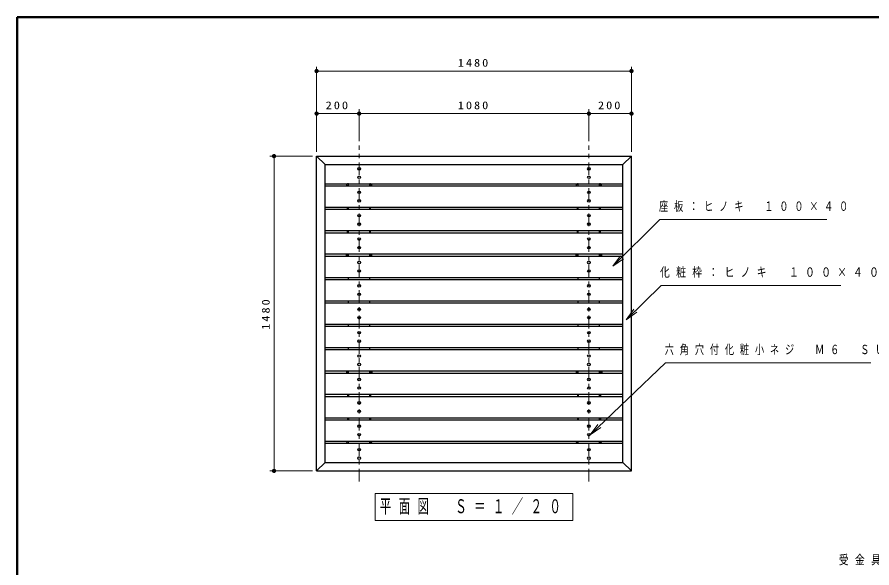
# Model space of a CAD drawing. Units: millimetres on the paper, scale 1:20. Extents: x -365 to 10, y -38 to 257.
# Drawn here: x -365 to -164.1, y 127.5 to 257 of the extents above; entities that cross this region are included whole.
import ezdxf

# ---------------------------------------------------------------- set-up
doc = ezdxf.new("R2010")
doc.units = ezdxf.units.MM
doc.linetypes.add('USER2', pattern=[6, 3, -1, 1, -1])
doc.layers.add('LY_1', color=7, linetype='Continuous', lineweight=25)
doc.layers.add('LY_2', color=7, linetype='Continuous', lineweight=13)
doc.styles.add('ＭＳ ゴシック', font='')
doc.styles.get('ＭＳ ゴシック').set_extended_font_data('MS Gothic')

# ---------------------------------------------------------------- blocks, each defined once
blk = doc.blocks.new('filled_dot')
at = {"color": 0, "linetype": 'Continuous', "lineweight": -2, "const_width": 1.25}
blk.add_lwpolyline([(-0.625, 0, 1), (0.625, 0, 1)], format="xyb", close=True, dxfattribs=at)

msp = doc.modelspace()

# ---------------------------------------------------------------- linework, layer by layer
at = {"layer": 'LY_1', "lineweight": 13}
for p, q in [((-294.616, 225.315), (-294.616, 245.315)), ((-220.616, 225.315), (-220.616, 245.315)), ((-294.616, 244.315), (-220.616, 244.315)), ((-284.616, 227.815), (-284.616, 235.315)), ((-230.616, 227.815), (-230.616, 235.315)), ((-294.616, 234.315), (-284.616, 234.315)), ((-284.616, 234.315), (-230.616, 234.315)), ((-230.616, 234.315), (-220.616, 234.315)), ((-295.616, 224.315), (-305.616, 224.315)), ((-304.616, 150.315), (-304.616, 224.315)), ((-225.009, 198.424), (-223.231, 200.891)), ((-225.009, 198.424), (-222.879, 200.536)), ((-222.527, 200.181), (-225.009, 198.424)), ((-221.874, 185.861), (-220.087, 188.322)), ((-221.874, 185.861), (-219.736, 187.966)), ((-219.385, 187.609), (-221.874, 185.861)), ((-230.316, 158.815), (-228.495, 161.25)), ((-230.316, 158.815), (-228.149, 160.889)), ((-227.803, 160.528), (-230.316, 158.815)), ((-295.616, 150.315), (-305.616, 150.315)), ((-234.366, 144.965), (-280.866, 144.965)), ((-280.866, 144.965), (-280.866, 138.665)), ((-234.366, 138.665), (-234.366, 144.965)), ((-280.866, 138.665), (-234.366, 138.665))]:
    msp.add_line(p, q, dxfattribs=at)
at = {"layer": 'LY_1', "linetype": 'USER2', "lineweight": 13}
for p, q in [((-284.616, 147.815), (-284.616, 226.815)), ((-230.616, 147.815), (-230.616, 226.815))]:
    msp.add_line(p, q, dxfattribs=at)
at = {"layer": 'LY_1'}
for p, q in [((-294.616, 224.315), (-292.616, 222.315)), ((-294.616, 150.315), (-294.616, 224.315)), ((-294.616, 224.315), (-220.616, 224.315)), ((-220.616, 224.315), (-222.616, 222.315)), ((-220.616, 150.315), (-220.616, 224.315)), ((-292.616, 152.315), (-292.616, 222.315)), ((-292.616, 222.315), (-222.616, 222.315)), ((-222.616, 152.315), (-222.616, 222.315)), ((-292.616, 217.815), (-222.616, 217.815)), ((-292.616, 217.315), (-222.616, 217.315)), ((-287.116, 217.315), (-287.116, 217.815)), ((-282.116, 217.315), (-282.116, 217.815)), ((-233.116, 217.315), (-233.116, 217.815)), ((-228.116, 217.315), (-228.116, 217.815)), ((-292.616, 212.315), (-222.616, 212.315)), ((-292.616, 211.815), (-222.616, 211.815)), ((-287.316, 211.815), (-287.316, 212.315)), ((-287.301, 211.815), (-287.301, 212.315)), ((-287.141, 211.815), (-287.141, 212.315)), ((-287.116, 211.815), (-287.116, 212.315)), ((-282.116, 211.815), (-282.116, 212.315)), ((-282.091, 211.815), (-282.091, 212.315)), ((-281.931, 211.815), (-281.931, 212.315)), ((-281.916, 211.815), (-281.916, 212.315)), ((-233.316, 211.815), (-233.316, 212.315)), ((-233.301, 211.815), (-233.301, 212.315)), ((-233.141, 211.815), (-233.141, 212.315)), ((-233.116, 211.815), (-233.116, 212.315)), ((-228.116, 211.815), (-228.116, 212.315)), ((-228.091, 211.815), (-228.091, 212.315)), ((-227.931, 211.815), (-227.931, 212.315)), ((-227.916, 211.815), (-227.916, 212.315)), ((-292.616, 206.815), (-222.616, 206.815)), ((-292.616, 206.315), (-222.616, 206.315)), ((-287.316, 206.315), (-287.316, 206.815)), ((-287.301, 206.315), (-287.301, 206.815)), ((-287.141, 206.315), (-287.141, 206.815)), ((-287.116, 206.315), (-287.116, 206.815)), ((-282.116, 206.315), (-282.116, 206.815)), ((-282.091, 206.315), (-282.091, 206.815)), ((-281.931, 206.315), (-281.931, 206.815)), ((-281.916, 206.315), (-281.916, 206.815)), ((-233.316, 206.315), (-233.316, 206.815)), ((-233.301, 206.315), (-233.301, 206.815)), ((-233.141, 206.315), (-233.141, 206.815)), ((-233.116, 206.315), (-233.116, 206.815)), ((-228.116, 206.315), (-228.116, 206.815)), ((-228.091, 206.315), (-228.091, 206.815)), ((-227.931, 206.315), (-227.931, 206.815)), ((-227.916, 206.315), (-227.916, 206.815)), ((-292.616, 201.315), (-222.616, 201.315)), ((-287.616, 200.815), (-287.616, 201.315)), ((-287.316, 200.815), (-287.316, 201.315)), ((-287.116, 200.815), (-287.116, 201.315)), ((-282.116, 200.815), (-282.116, 201.315)), ((-281.916, 200.815), (-281.916, 201.315)), ((-281.616, 200.815), (-281.616, 201.315)), ((-233.616, 200.815), (-233.616, 201.315)), ((-233.316, 200.815), (-233.316, 201.315)), ((-233.116, 200.815), (-233.116, 201.315)), ((-228.116, 200.815), (-228.116, 201.315)), ((-227.916, 200.815), (-227.916, 201.315)), ((-227.616, 200.815), (-227.616, 201.315)), ((-292.616, 200.815), (-222.616, 200.815)), ((-292.616, 195.815), (-222.616, 195.815)), ((-292.616, 195.315), (-222.616, 195.315)), ((-287.116, 195.315), (-287.116, 195.815)), ((-282.116, 195.315), (-282.116, 195.815)), ((-233.116, 195.315), (-233.116, 195.815)), ((-228.116, 195.315), (-228.116, 195.815)), ((-292.616, 190.315), (-222.616, 190.315)), ((-292.616, 189.815), (-222.616, 189.815)), ((-287.116, 189.815), (-287.116, 190.315)), ((-282.116, 189.815), (-282.116, 190.315)), ((-233.116, 189.815), (-233.116, 190.315)), ((-228.116, 189.815), (-228.116, 190.315)), ((-292.616, 184.815), (-222.616, 184.815)), ((-292.616, 184.315), (-222.616, 184.315)), ((-287.116, 184.315), (-287.116, 184.815)), ((-282.116, 184.315), (-282.116, 184.815)), ((-233.116, 184.315), (-233.116, 184.815)), ((-228.116, 184.315), (-228.116, 184.815)), ((-292.616, 179.315), (-222.616, 179.315)), ((-292.616, 178.815), (-222.616, 178.815)), ((-287.116, 178.815), (-287.116, 179.315)), ((-282.116, 178.815), (-282.116, 179.315)), ((-233.116, 178.815), (-233.116, 179.315)), ((-228.116, 178.815), (-228.116, 179.315)), ((-292.616, 173.815), (-222.616, 173.815)), ((-292.616, 173.315), (-222.616, 173.315)), ((-287.616, 173.815), (-287.616, 173.315)), ((-287.316, 173.815), (-287.316, 173.315)), ((-287.116, 173.315), (-287.116, 173.815)), ((-282.116, 173.315), (-282.116, 173.815)), ((-281.916, 173.815), (-281.916, 173.315)), ((-281.616, 173.815), (-281.616, 173.315)), ((-233.616, 173.815), (-233.616, 173.315)), ((-233.316, 173.815), (-233.316, 173.315)), ((-233.116, 173.315), (-233.116, 173.815)), ((-228.116, 173.315), (-228.116, 173.815)), ((-227.916, 173.815), (-227.916, 173.315)), ((-227.616, 173.815), (-227.616, 173.315)), ((-292.616, 168.315), (-222.616, 168.315)), ((-292.616, 167.815), (-222.616, 167.815)), ((-287.316, 168.315), (-287.316, 167.815)), ((-287.301, 168.315), (-287.301, 167.815)), ((-287.141, 168.315), (-287.141, 167.815)), ((-287.116, 167.815), (-287.116, 168.315)), ((-282.116, 167.815), (-282.116, 168.315)), ((-282.091, 168.315), (-282.091, 167.815)), ((-281.931, 168.315), (-281.931, 167.815)), ((-281.916, 168.315), (-281.916, 167.815)), ((-233.316, 168.315), (-233.316, 167.815)), ((-233.301, 168.315), (-233.301, 167.815)), ((-233.141, 168.315), (-233.141, 167.815)), ((-233.116, 167.815), (-233.116, 168.315)), ((-228.116, 167.815), (-228.116, 168.315)), ((-228.091, 168.315), (-228.091, 167.815)), ((-227.931, 168.315), (-227.931, 167.815)), ((-227.916, 168.315), (-227.916, 167.815)), ((-292.616, 162.815), (-222.616, 162.815)), ((-287.316, 162.815), (-287.316, 162.315)), ((-287.301, 162.815), (-287.301, 162.315)), ((-287.141, 162.815), (-287.141, 162.315)), ((-287.116, 162.315), (-287.116, 162.815)), ((-282.116, 162.315), (-282.116, 162.815)), ((-282.091, 162.815), (-282.091, 162.315)), ((-281.931, 162.815), (-281.931, 162.315)), ((-281.916, 162.815), (-281.916, 162.315)), ((-233.316, 162.815), (-233.316, 162.315)), ((-233.301, 162.815), (-233.301, 162.315)), ((-233.141, 162.815), (-233.141, 162.315)), ((-233.116, 162.315), (-233.116, 162.815)), ((-228.116, 162.315), (-228.116, 162.815)), ((-228.091, 162.815), (-228.091, 162.315)), ((-227.931, 162.815), (-227.931, 162.315)), ((-227.916, 162.815), (-227.916, 162.315)), ((-292.616, 162.315), (-222.616, 162.315)), ((-292.616, 157.315), (-222.616, 157.315)), ((-292.616, 156.815), (-222.616, 156.815)), ((-287.116, 156.815), (-287.116, 157.315)), ((-282.116, 156.815), (-282.116, 157.315)), ((-233.116, 156.815), (-233.116, 157.315)), ((-228.116, 156.815), (-228.116, 157.315)), ((-294.616, 150.315), (-292.616, 152.315)), ((-292.616, 152.315), (-222.616, 152.315)), ((-220.616, 150.315), (-222.616, 152.315)), ((-294.616, 150.315), (-220.616, 150.315))]:
    msp.add_line(p, q, dxfattribs=at)
at = {"layer": 'LY_1', "lineweight": 13}
for points in [[(-225.009, 198.424), (-213.912, 209.428), (-174.673, 209.428)], [(-221.874, 185.861), (-213.672, 193.936), (-171.406, 193.936)], [(-230.316, 158.815), (-212.635, 175.736), (-164.335, 175.736)]]:
    msp.add_lwpolyline(points, dxfattribs=at)
at = {"layer": 'LY_1'}
for centre in [(-284.616, 221.315), (-230.616, 221.315), (-284.616, 219.315), (-230.616, 219.315), (-284.616, 215.815), (-230.616, 215.815), (-284.616, 213.815), (-230.616, 213.815), (-284.616, 210.315), (-230.616, 210.315), (-284.616, 208.315), (-230.616, 208.315), (-284.616, 204.815), (-230.616, 204.815), (-284.616, 202.815), (-230.616, 202.815), (-284.616, 199.315), (-230.616, 199.315), (-284.616, 197.315), (-230.616, 197.315), (-284.616, 193.815), (-230.616, 193.815), (-284.616, 191.815), (-230.616, 191.815), (-284.616, 188.315), (-230.616, 188.315), (-284.616, 186.315), (-230.616, 186.315), (-284.616, 182.815), (-230.616, 182.815), (-284.616, 180.815), (-230.616, 180.815), (-284.616, 177.315), (-230.616, 177.315), (-284.616, 175.315), (-230.616, 175.315), (-284.616, 171.815), (-230.616, 171.815), (-284.616, 169.815), (-230.616, 169.815), (-284.616, 166.315), (-230.616, 166.315), (-284.616, 164.315), (-230.616, 164.315), (-284.616, 160.815), (-230.616, 160.815), (-284.616, 158.815), (-230.616, 158.815), (-284.616, 155.315), (-230.616, 155.315), (-284.616, 153.315), (-230.616, 153.315)]:
    msp.add_circle(centre, 0.3, dxfattribs=at)
for centre, radius, start, end in [((-287.116, 217.315), 0.5, 89.99993, 179.99996), ((-287.116, 217.315), 0.2, 89.99993, 179.99996), ((-282.116, 217.315), 0.5, 359.99995, 89.99993), ((-282.116, 217.315), 0.2, 359.99995, 89.99993), ((-233.116, 217.315), 0.5, 89.99993, 179.99991), ((-233.116, 217.315), 0.2, 89.99993, 179.99991), ((-228.116, 217.315), 0.5, 359.99989, 89.99993), ((-228.116, 217.315), 0.2, 359.99989, 89.99993), ((-287.116, 157.315), 0.5, 179.99998, 270.00003), ((-287.116, 157.315), 0.2, 179.99998, 270.00003), ((-282.116, 157.315), 0.2, 270.00002, 0), ((-282.116, 157.315), 0.5, 270.00002, 0), ((-233.116, 157.315), 0.5, 180.00004, 270.00002), ((-233.116, 157.315), 0.2, 180.00004, 270.00002), ((-228.116, 157.315), 0.2, 270.00002, 0.00005), ((-228.116, 157.315), 0.5, 270.00002, 0.00005)]:
    msp.add_arc(centre, radius, start, end, dxfattribs=at)
at = {"layer": 'LY_2', "lineweight": 50}
for p, q in [((0, 257), (-365, 257)), ((-365, 257), (-365, 0))]:
    msp.add_line(p, q, dxfattribs=at)

# ---------------------------------------------------------------- block references
at = {"layer": 'LY_1', "lineweight": 13, "xscale": 0.4, "yscale": 0.4}
for p in [(-294.616, 244.315), (-294.616, 234.315)]:
    msp.add_blockref('filled_dot', p, dxfattribs=at)
for p, rotation in [((-220.616, 244.315), 180), ((-284.616, 234.315), 180), ((-230.616, 234.315), 180), ((-220.616, 234.315), 180), ((-304.616, 224.315), 270), ((-304.616, 150.315), 90)]:
    msp.add_blockref('filled_dot', p, dxfattribs=dict(at, rotation=rotation))

# ---------------------------------------------------------------- texts
at = {"layer": 'LY_1', "style": 'ＭＳ ゴシック'}
for s, insert, char_height, attachment_point in [('\\T1.33;\\W1.15;1480', (-257.616, 245.315), 1.833, 8), ('\\T1.33;\\W1.15;200', (-289.616, 235.315), 1.833, 8), ('\\T1.33;\\W1.15;1080', (-257.616, 235.315), 1.833, 8), ('\\T1.33;\\W1.15;200', (-225.616, 235.315), 1.833, 8), ('\\T1.64;\\W0.7;座板：ヒノキ\u3000１００×４０', (-214.145, 212.428), 2.199, 4), ('\\T1.64;\\W0.75;化粧枠：ヒノキ\u3000１００×４０', (-213.903, 196.936), 2.199, 4), ('\\T1.64;\\W0.7;六角穴付化粧小ネジ\u3000Ｍ６\u3000ＳＵＳ', (-212.806, 178.736), 2.199, 4), ('\\T1.64;\\W0.6;平面図\u3000Ｓ＝１／２０', (-257.616, 141.815), 3.299, 5), ('\\T1.64;\\W0.75;受金具：ＰＬ－３．２', (-171.89, 129.307), 2.199, 4)]:
    msp.add_mtext(s, dxfattribs=dict(at, insert=insert, char_height=char_height, attachment_point=attachment_point))
at = {"layer": 'LY_1', "insert": (-305.616, 187.315), "char_height": 1.833, "attachment_point": 8, "rotation": 90, "style": 'ＭＳ ゴシック'}
msp.add_mtext('\\T1.33;\\W1.15;1480', dxfattribs=at)

doc.saveas('drawing.dxf')
